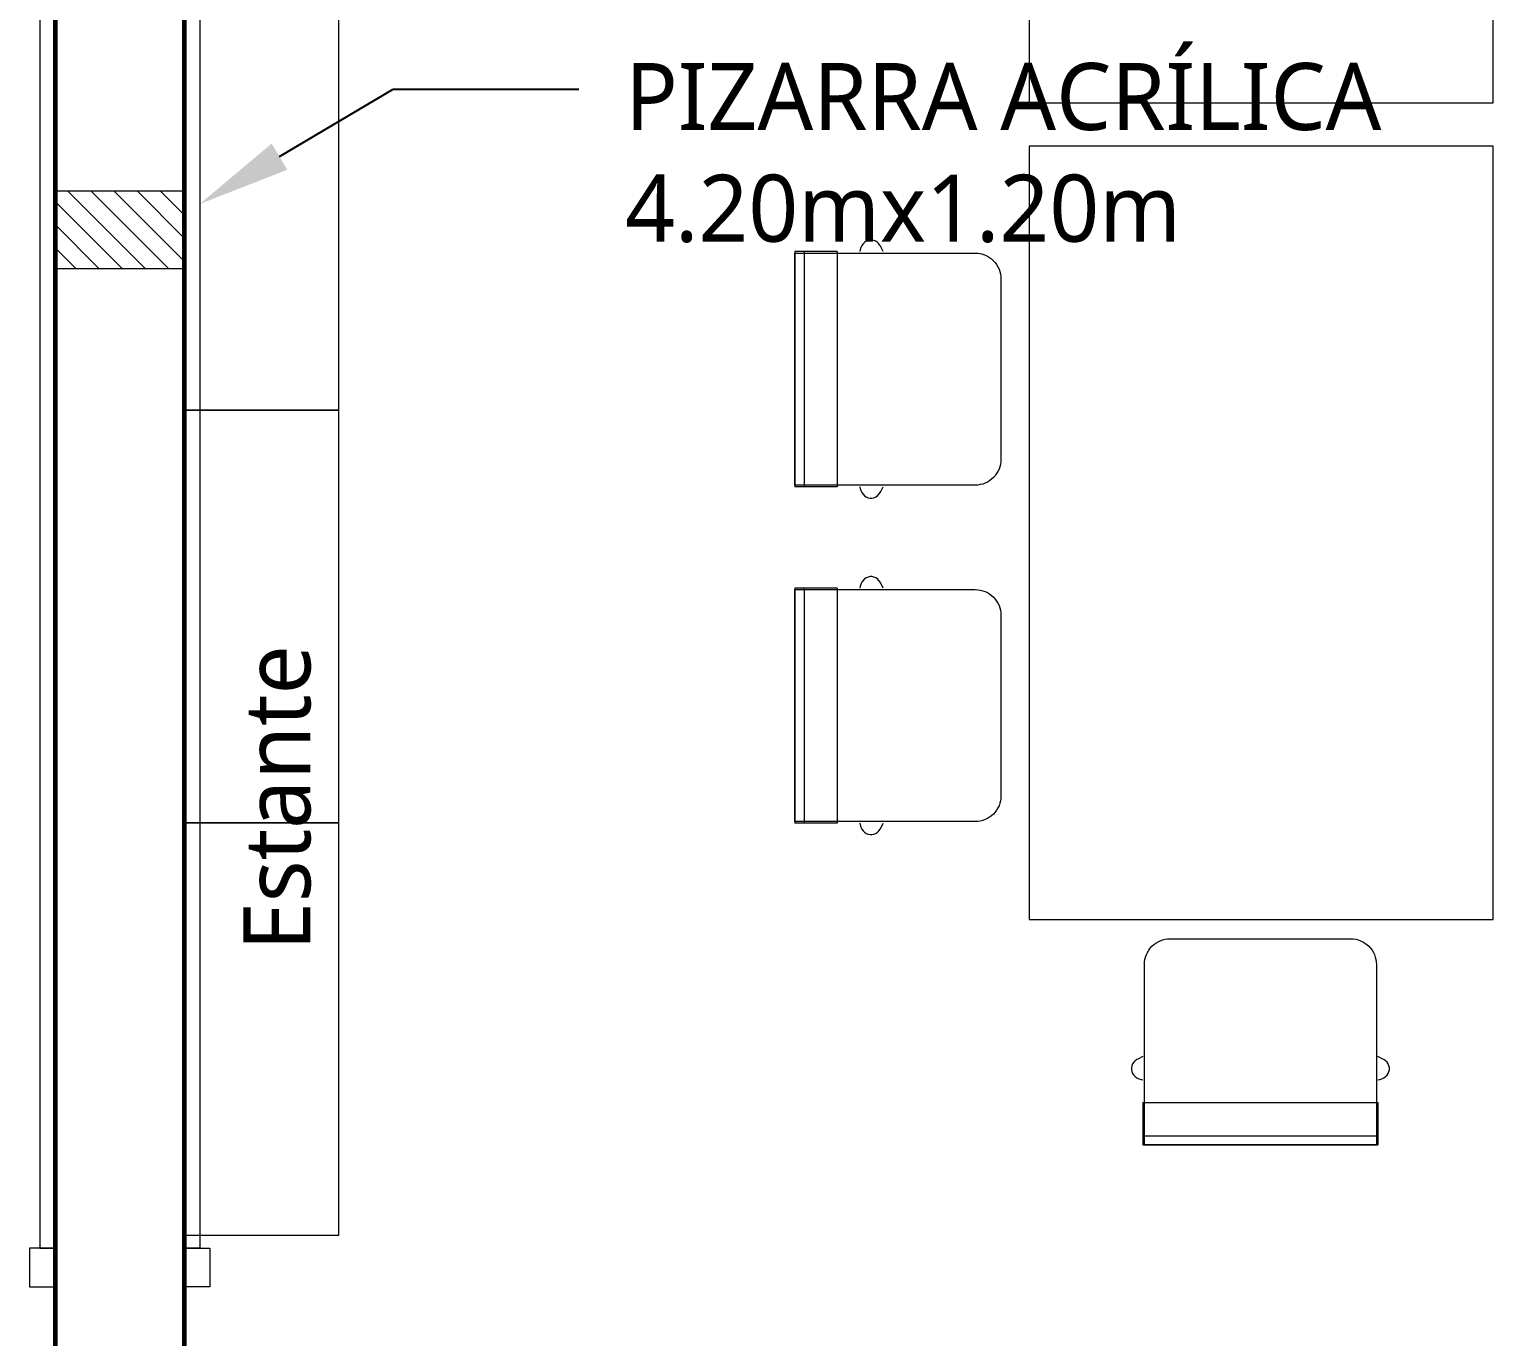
# Model space of a CAD drawing. Header units: millimetres. Extents: x 1 to 121, y 0 to 90.
# Drawn here: x 46.076 to 48.943, y 14.128 to 16.663 of the extents above; entities that cross this region are included whole.
import ezdxf
from ezdxf import colors
from ezdxf.entities.mleader import LeaderData, LeaderLine
from ezdxf.math import Vec2, Vec3

# ---------------------------------------------------------------- set-up
doc = ezdxf.new("R2010")
doc.units = ezdxf.units.MM
doc.layers.add('01', color=7, linetype='Continuous', lineweight=5, true_color=0xcc6600)
for name, color, linetype, lineweight in [('COLUMNETASSS', 211, 'Continuous', 20), ('Equipamiento SR', 23, 'Continuous', 0), ('letras sr', 7, 'Continuous', 5), ('Mobiliario interno', 251, 'Continuous', 0), ('MOBILIARIO_Pen_No__1', 7, 'Continuous', 13), ('Muros el', 144, 'Continuous', 60), ('Vanos', 140, 'Continuous', 5)]:
    doc.layers.add(name, color=color, linetype=linetype, lineweight=lineweight)
doc.styles.add('Generales', font='trebuc.ttf', dxfattribs={"height": 0.1})

# ---------------------------------------------------------------- blocks, each defined once
blk = doc.blocks.new('A$C25F65E93')
at = {"layer": 'Equipamiento SR', "linetype": 'Continuous'}
for p, q in [((0.1282, 0.4858), (0.1301, 0.4896)), ((0.1301, 0.4896), (0.1325, 0.493)), ((0.1325, 0.493), (0.1354, 0.4959)), ((0.1354, 0.4959), (0.1387, 0.4981)), ((0.1387, 0.4981), (0.1423, 0.4996)), ((0.1423, 0.4996), (0.146, 0.5004)), ((0.146, 0.5004), (0.1498, 0.5004)), ((0.1498, 0.5004), (0.1536, 0.4996)), ((0.1536, 0.4996), (0.1571, 0.4981)), ((0.1571, 0.4981), (0.1604, 0.4959)), ((0.1604, 0.4959), (0.1633, 0.493)), ((0.1633, 0.493), (0.1658, 0.4896)), ((0.1658, 0.4896), (0.1667, 0.4877)), ((0.1667, 0.4877), (0.1714, 0.4782)), ((0.018, 0.4782), (0, 0.4782)), ((0, 0.0222), (0, 0.4782)), ((0.0824, 0.4782), (0.018, 0.4782)), ((0.018, 0.0222), (0.018, 0.4782)), ((0.0824, 0.0222), (0.0824, 0.4782)), ((0.1264, 0.4782), (0.1269, 0.4816)), ((0.1269, 0.4816), (0.1282, 0.4858)), ((0.018, 0.0222), (0, 0.0222)), ((0.0824, 0.0222), (0.018, 0.0222)), ((0.1269, 0.0187), (0.1264, 0.0222)), ((0.1282, 0.0146), (0.1269, 0.0187)), ((0.1301, 0.0107), (0.1282, 0.0146)), ((0.1325, 0.0073), (0.1301, 0.0107)), ((0.1354, 0.0045), (0.1325, 0.0073)), ((0.1387, 0.0023), (0.1354, 0.0045)), ((0.1423, 0.0008), (0.1387, 0.0023)), ((0.146, 0), (0.1423, 0.0008)), ((0.1536, 0.0008), (0.1498, 0)), ((0.1571, 0.0023), (0.1536, 0.0008)), ((0.1604, 0.0045), (0.1571, 0.0023)), ((0.1633, 0.0073), (0.1604, 0.0045)), ((0.1658, 0.0107), (0.1633, 0.0073)), ((0.1667, 0.0127), (0.1658, 0.0107)), ((0.1714, 0.0222), (0.1667, 0.0127)), ((0.1498, 0), (0.146, 0))]:
    blk.add_line(p, q, dxfattribs=at)
blk.add_lwpolyline([(0, 0.0252), (0.35, 0.0252, 0.414214), (0.4, 0.0752), (0.4, 0.4252, 0.414214), (0.35, 0.4752), (0, 0.4752), (0, 0.0252)], format="xyb", dxfattribs=at)
blk = doc.blocks.new('Picture 18')
at = {"layer": 'Equipamiento SR', "linetype": 'Continuous'}
for p, q in [((0.075, 0), (0, 0)), ((0, 0), (0, -0.05)), ((4.125, 0), (0.075, 0)), ((0.075, 0), (0.075, -0.03)), ((0.075, -0.05), (0.075, 0)), ((4.125, -0.03), (4.125, 0)), ((4.2, 0), (4.125, 0)), ((4.125, 0), (4.125, -0.05)), ((4.2, -0.05), (4.2, 0)), ((0, -0.05), (0.075, -0.05)), ((0.075, -0.03), (4.125, -0.03)), ((4.125, -0.05), (4.2, -0.05))]:
    blk.add_line(p, q, dxfattribs=at)
blk = doc.blocks.new('A$C193A7AE6')
at = {"layer": '01', "true_color": 0x636466}
h = blk.add_hatch(dxfattribs=at)
h.set_pattern_fill('ANSI31', color=251, scale=0.01, angle=-90)
h.set_pattern_definition([(315, (-134.044802, -149.728226), (0.0224506403, 0.0224506403), [])])
h.paths.add_polyline_path([(0, 0.15), (0, 0), (0.25, 0), (0.25, 0.15)])
at = {"layer": 'COLUMNETASSS'}
blk.add_lwpolyline([(0, 0.15), (0, 0), (0.25, 0), (0.25, 0.15)], close=True, dxfattribs=at)

msp = doc.modelspace()

# ---------------------------------------------------------------- linework, layer by layer
at = {"layer": 'Mobiliario interno'}
for points in [[(48.0148, 18.0209), (48.0148, 16.5209), (48.9148, 16.5209), (48.9148, 18.0209), (48.0148, 18.0209)], [(48.0148, 16.4365), (48.0148, 14.9365), (48.9148, 14.9365), (48.9148, 16.4365), (48.0148, 16.4365)]]:
    msp.add_lwpolyline(points, dxfattribs=at)
at = {"layer": 'Muros el', "ltscale": 0.05}
for p, q in [((46.126, 20.7747), (46.126, 11.8735)), ((46.376, 20.7747), (46.376, 11.8735))]:
    msp.add_line(p, q, dxfattribs=at)
at = {"layer": 'Vanos'}
for points in [[(46.676, 15.9243), (46.676, 16.7243), (46.376, 16.7243), (46.376, 15.9243)], [(46.676, 15.1243), (46.676, 15.9243), (46.376, 15.9243), (46.376, 15.1243)], [(46.676, 14.3243), (46.676, 15.1243), (46.376, 15.1243), (46.376, 14.3243)]]:
    msp.add_lwpolyline(points, close=True, dxfattribs=at)

# ---------------------------------------------------------------- block references
at = {"layer": 'Equipamiento SR', "xscale": -1}
for p, rotation in [((47.5603, 16.2543), 180), ((47.5603, 15.6017), 180), ((48.2133, 14.4993), 270)]:
    msp.add_blockref('A$C25F65E93', p, dxfattribs=dict(at, rotation=rotation))
at = {"layer": 'MOBILIARIO_Pen_No__1', "linetype": 'Continuous', "rotation": 270}
msp.add_blockref('Picture 18', (46.126, 18.4243), dxfattribs=at)
at = {"layer": 'MOBILIARIO_Pen_No__1', "linetype": 'Continuous', "xscale": -1, "rotation": 90}
msp.add_blockref('Picture 18', (46.376, 18.4243), dxfattribs=at)
at = {"layer": 'Vanos', "rotation": 180}
msp.add_blockref('A$C193A7AE6', (46.3761, 16.3491), dxfattribs=at)

# ---------------------------------------------------------------- texts
at = {"layer": 'letras sr', "insert": (46.4907, 14.876), "char_height": 0.13, "attachment_point": 1, "rotation": 90, "style": 'Generales'}
msp.add_mtext_dynamic_manual_height_columns('Estante', width=0.714741, gutter_width=0.5, heights=[0], dxfattribs=at)

# ---------------------------------------------------------------- leaders
at = {"layer": 'Equipamiento SR'}
ml = msp.add_multileader_mtext('Standard', dxfattribs=at)
ml.set_content('{\\H1.3x;PIZARRA ACRÍLICA\\P4.20mx1.20m}', color=256, style='Generales')
ml.set_leader_properties()
ml.build(insert=Vec2(0, 0))
ml.multileader.update_dxf_attribs({"text_right_attachment_type": 6, "dogleg_length": 0.36, "arrow_head_size": 0.18})
ctx = ml.context
ctx.base_point, ctx.char_height, ctx.arrow_head_size, ctx.landing_gap_size, ctx.plane_origin = Vec3(47.1412, 16.5471), 0.1, 0.18, 0.09, Vec3(46.406, 16.3243)
ctx.right_attachment = 6
notes = []
notes.append((ctx, [(0, (1, 1, 0), (46.7812, 16.5471), (1, 0), 0.36, [(0, [(46.406, 16.3243)], 0, [])])]))
ctx.mtext.insert, ctx.mtext.width, ctx.mtext.flow_direction = Vec3(47.2312, 16.5979), 1.711438, 5
for ctx, leaders in notes:
    for number, flags, end, landing, length, lines in leaders:
        leader = LeaderData()
        leader.index, (leader.has_last_leader_line, leader.has_dogleg_vector, leader.attachment_direction) = number, flags
        leader.last_leader_point, leader.dogleg_vector, leader.dogleg_length = Vec3(end), Vec3(landing), length
        for number, points, colour, breaks in lines:
            line = LeaderLine()
            line.index, line.vertices, line.color, line.breaks = number, Vec3.list(points), colors.encode_raw_color(colour), breaks
            leader.lines.append(line)
        ctx.leaders.append(leader)

doc.saveas('drawing.dxf')
